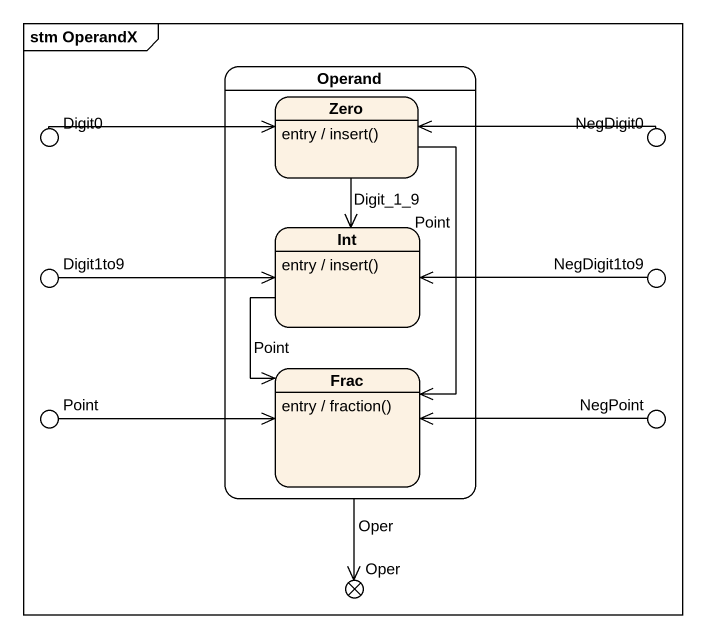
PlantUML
@startuml
mainframe stm OperandX
hide empty description
state Operand {
  state Zero
  Zero : entry / insert()
  state Int
  Int : entry / insert()
  state Frac
  Frac : entry / fraction()
}
state Digit0 <<choice>>
state NegDigit0 <<choice>>
state Digit1to9 <<choice>>
state NegDigit1to9 <<choice>>
state Point <<choice>>
state NegPoint <<choice>>
state Oper <<choice>>
Operand --> Oper : Oper
Digit0 -right-> Zero
Zero --> Int : Digit_1_9
Zero --> Frac : Point
NegDigit0 -left-> Zero
Int --> Frac : Point
Digit1to9 -right-> Int
NegDigit1to9 -left-> Int
Point -right-> Frac
NegPoint -left-> Frac
@enduml
